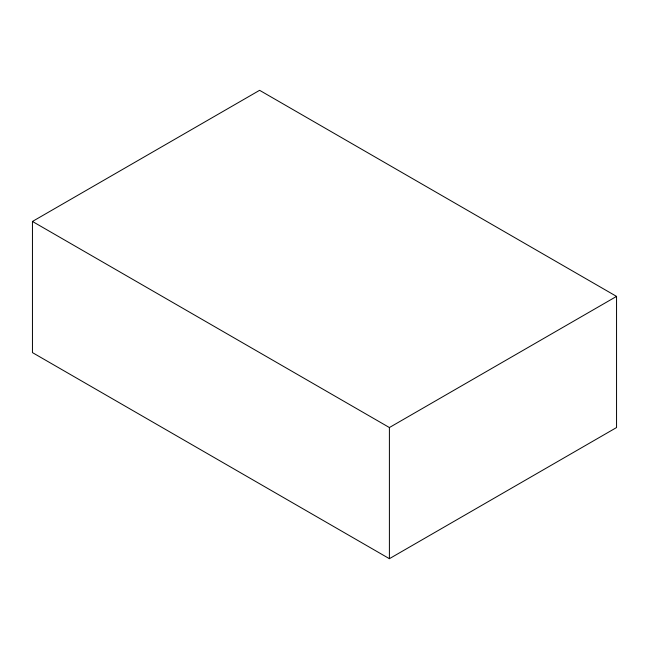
<?xml version="1.0" encoding="UTF-8"?>
<svg xmlns="http://www.w3.org/2000/svg" width="649" height="649" viewBox="0 0 649 649"><rect width="100%" height="100%" fill="white"/><g stroke="black" fill="none" stroke-linecap="round" stroke-linejoin="round"><path stroke-width="0.97" d="M32.45 221.455L259.6 90.316L616.55 296.398L616.55 427.545L389.4 558.684L32.45 352.602L32.45 221.455L389.4 427.537L616.55 296.398M389.4 427.537L389.4 558.684"/></g></svg>
